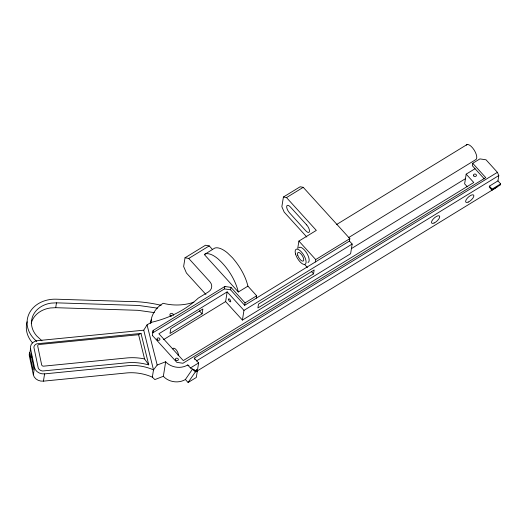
<?xml version="1.0" encoding="UTF-8"?>
<svg xmlns="http://www.w3.org/2000/svg" width="527" height="527" viewBox="0 0 527 527"><rect width="100%" height="100%" fill="white"/><g stroke="black" fill="none" stroke-linecap="round" stroke-linejoin="round"><path stroke-width="0.79" d="M152.362 335.758L153.153 330.436L224.838 286.484L230.958 287.373L245.048 302.887L244.666 305.311L230.576 289.797L224.449 288.908L152.764 332.86L153.153 330.436M196.294 369.493L197.381 370.685L196.294 377.47L188.099 382.49L185.392 379.506A15.751 13.043 9.1 0 1 163.35 376.304L154.846 379.585L152.343 377.148A43.754 36.231 9.1 0 0 124.965 373.109L43.431 381.146A8.748 7.246 9.1 0 1 33.326 374.756L29.38 356.008L30.546 348.742A8.748 7.246 9.1 0 1 37.601 340.659L143.739 330.192L147.053 324.889L151.15 322.372A105.281 87.179 9.1 0 0 198.231 298.15L208.475 291.872A8.748 7.246 9.1 0 0 209.878 281.721L188.745 258.454L185.03 257.782L183.633 266.504L186.42 272.986L205.925 294.468M30.302 356.97L30.843 353.577L33.57 366.535L33.023 369.921L30.302 356.97L31.93 356.805M33.326 374.756L34.486 367.49L30.546 348.742M43.431 381.146L44.591 373.88A8.748 7.246 9.1 0 1 34.486 367.49M31.245 323.216A25.441 21.067 9.1 0 1 50.454 307.959L55.71 307.689L56.488 302.841L138.785 305.476L157.487 308.15M152.343 377.148L153.502 369.882L143.739 330.192M163.35 376.304L165.676 361.772A15.751 13.043 9.1 0 0 187.717 364.974L188.982 365.731M202.098 313.809L202.875 308.96L170.788 328.637L170.017 333.479L202.098 313.809L199.39 310.825M497.943 180.893L500.65 183.877L500.492 184.845L491.961 190.082L489.254 187.098L489.405 186.13L497.943 180.893L498.792 175.563L497.402 172.322L194.285 358.162L198.62 362.938L197.539 369.717L195.491 370.975L190.431 367.958L187.717 364.974M224.449 288.908L224.838 286.484M225.609 301.582L227.157 291.892L243.961 310.383L242.407 320.073L225.609 301.582L163.607 339.592M230.576 289.797L230.958 287.373M256.267 298.196L256.656 295.772L247.914 286.148C245.384 275.581 239.561 266.016 232.539 257.822L227.46 252.907A30.645 12.358 58.5 0 0 214.673 248.125L204.357 254.581L238.356 292.004L247.914 286.148M244.666 305.311L349.454 241.063L349.842 238.639L303.236 187.329L300.14 186.769L283.414 197.026L281.859 206.716L284.185 212.117L306.813 237.031M297.742 248.342L298.908 241.07L316.319 230.398L286.51 197.585L283.414 197.026M315.324 261.991L315.713 259.567L349.842 238.639M313.532 273.849L314.151 269.969L258.513 304.086L257.894 307.959L313.532 273.849L311.365 271.464M349.454 241.063L352.168 244.047L350.613 253.731L242.407 320.073M475.051 168.706L466.178 174.147L464.623 183.837L467.33 186.815M497.402 172.322L486.019 159.793L479.899 158.904L472.726 163.298L472.337 165.722L484.26 178.844M491.961 190.082L492.119 189.107L500.65 183.877M185.392 379.506L192.625 368.959L195.333 371.943L188.099 382.49M165.676 361.772L157.178 365.053L153.502 369.882A43.754 36.231 9.1 0 0 126.124 365.843L44.591 373.88M204.357 254.581L205.115 253.988A30.645 12.358 58.5 0 1 217.908 258.77C227.677 267.564 235.128 279.231 238.356 292.004M185.03 257.782L205.51 245.226L209.226 245.898L212.552 249.561M286.51 197.585L303.236 187.329M188.745 258.454L209.226 245.898M336.331 224.68L467.008 144.563M227.157 291.892L158.89 333.749L183.277 360.593L473.76 182.5L466.178 174.147M348.433 237.703L475.611 159.727A8.742 3.524 58.5 0 0 474.096 149.958A8.742 3.524 58.5 0 0 466.276 145.136M245.048 302.887L256.656 295.772M243.961 310.383L352.168 244.047M351.397 248.606L465.374 178.732M196.38 360.975L498.792 175.563M190.431 367.958L198.62 362.938M195.333 371.943L197.381 370.685M196.624 371.311L496.935 187.19M148.739 364.822L144.563 358.946L143.884 358.795A50.757 42.028 9.1 0 0 127.686 357.866L43.688 366.153A1.752 1.449 9.1 0 1 41.666 364.875L37.72 346.127A1.752 1.449 9.1 0 1 39.13 344.513L138.601 334.704L141.012 333.42L148.739 364.822L142.982 363.577A47.259 39.13 9.1 0 0 127.903 362.708L42.615 370.995A5.283 4.374 9.1 0 1 38.306 368.268L33.886 347.26A5.283 4.374 9.1 0 1 36.897 343.808L141.012 333.42M56.488 302.841L51.224 303.117A25.441 21.067 9.1 0 0 36.771 335.995L41.982 340.831M55.71 307.689L138.008 310.317L154.398 312.623M472.726 163.298L485.736 177.619L182.961 363.248L176.841 362.359L152.455 335.508M489.405 186.13L492.119 189.107M298.908 241.07L315.713 259.567M304.711 264.554L307.419 267.538M194.404 369.783L195.491 370.975M194.285 358.162L194.845 359.46M147.053 324.889L157.178 365.053M138.601 334.704L144.563 358.946M170.992 316.2A1.752 1.449 9.1 0 1 169.99 314.303A1.752 1.449 9.1 0 1 172.177 313.525A1.752 1.449 9.1 0 1 173.304 315.377M150.755 323.394A32.819 27.173 9.1 0 1 163.113 303.295A46.192 38.247 9.1 0 0 193.883 302.162M150.623 323.025A32.819 27.173 9.1 0 1 151.427 319.619M172.909 349.026A4.374 1.765 58.5 0 1 176.354 350A4.374 1.765 58.5 0 1 178.133 355.521M170.55 315.93A1.752 1.449 9.1 0 1 171.743 315.93M298.677 247.894A8.742 3.524 58.5 0 1 304.481 250.061L305.858 251.768A8.742 3.524 58.5 0 1 308.005 262.486M161.163 305.331A116.203 96.224 9.1 0 0 126.902 301.457L56.178 299.191A29.841 24.71 9.1 0 0 28.972 313.934A29.841 24.71 9.1 0 0 36.778 341.371M29.38 356.008A8.748 7.246 9.1 0 1 29.769 352.28M32.529 342.906A29.841 24.71 9.1 0 1 27.088 321.78M306.674 224.917L290.417 207.019A5.25 2.115 58.5 0 0 286.701 206.347A5.25 2.115 58.5 0 0 289.488 212.829L305.746 230.727A5.25 2.115 58.5 0 0 309.461 231.399A5.25 2.115 58.5 0 0 306.674 224.917M297.735 255.22A4.987 2.009 58.5 0 0 303.091 261.109A4.987 2.009 58.5 0 0 301.075 254.027A4.987 2.009 58.5 0 0 297.735 255.22M228.619 299.771A1.752 0.705 58.5 0 0 230.497 301.833A1.752 0.705 58.5 0 0 229.792 299.343A1.752 0.705 58.5 0 0 228.619 299.771M295.555 254.04A8.742 3.524 58.5 0 0 304.935 264.37A8.742 3.524 58.5 0 0 301.411 251.946A8.742 3.524 58.5 0 0 295.555 254.04M468.22 202.091A5.263 2.049 -42.3 0 0 473.826 195.438A5.263 2.049 -42.3 0 0 467.159 198.343A5.263 2.049 -42.3 0 0 468.22 202.091M175.722 360.119A1.489 1.232 9.1 0 0 178.264 359.928A1.489 1.232 9.1 0 0 176.664 358.169A1.489 1.232 9.1 0 0 175.722 360.119M157.296 339.829A1.489 1.232 9.1 0 0 159.833 339.645A1.489 1.232 9.1 0 0 158.238 337.886A1.489 1.232 9.1 0 0 157.296 339.829M473.793 175.978A1.489 1.232 9.1 0 0 476.329 175.787A1.489 1.232 9.1 0 0 474.735 174.035A1.489 1.232 9.1 0 0 473.793 175.978M434.09 223.02A5.263 2.049 -42.3 0 0 439.689 216.366A5.263 2.049 -42.3 0 0 433.029 219.272A5.263 2.049 -42.3 0 0 434.09 223.02"/></g></svg>
